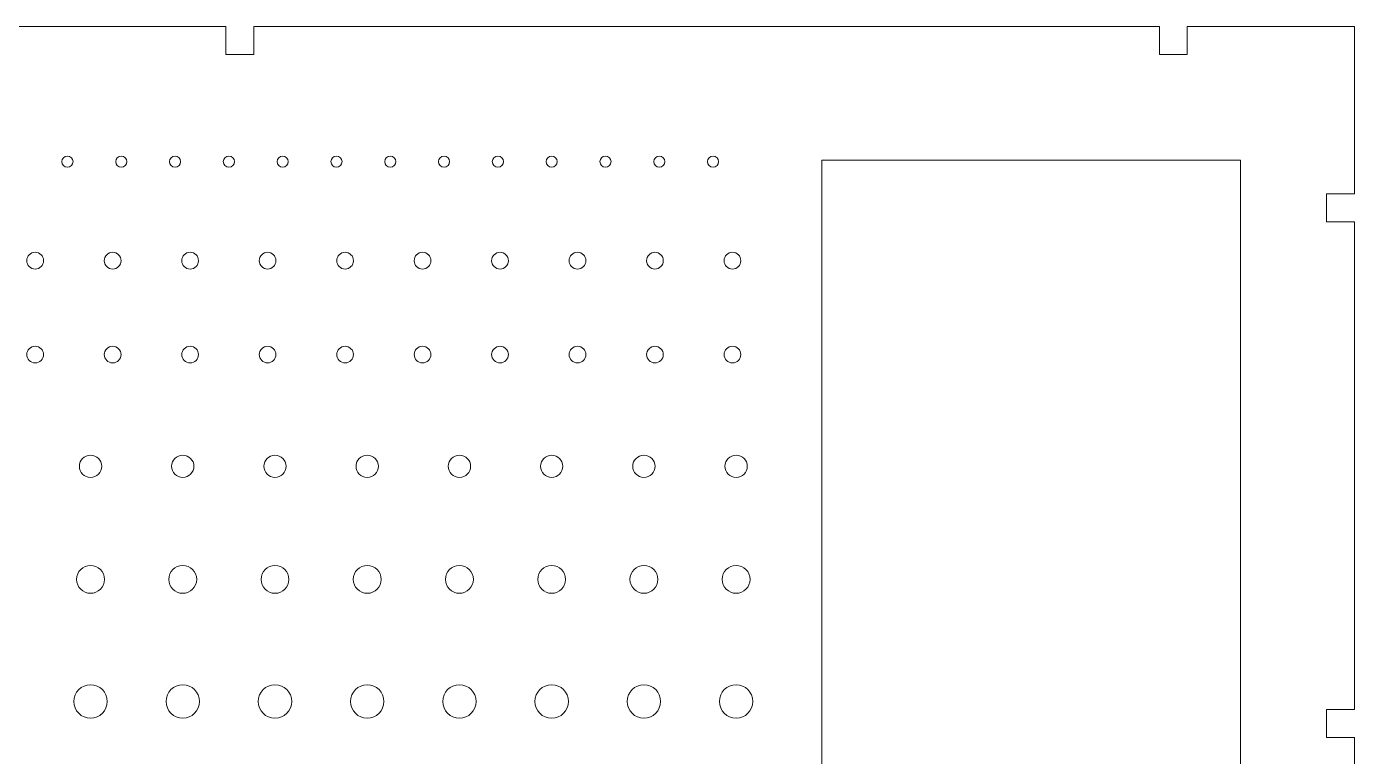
# Model space of a CAD drawing. Header units: centimetres. Extents: x -100 to 0, y 11 to 37.
# Drawn here: x -23.66 to 0.16, y 24.04 to 37.13 of the extents above; entities that cross this region are included whole.
import ezdxf

# ---------------------------------------------------------------- set-up
doc = ezdxf.new("R2010")
doc.units = ezdxf.units.CM
doc.header["$MEASUREMENT"] = 0
doc.layers.add('cristal', color=7, linetype='Continuous')

msp = doc.modelspace()

# ---------------------------------------------------------------- linework, layer by layer
at = {"layer": 'cristal', "lineweight": 20}
for points, knots in [([(-39.83651, 12.1301), (-39.83651, 12.1301), (-39.83651, 15.1301), (-39.83651, 15.1301), (-39.83651, 15.1301), (-39.83651, 15.1301), (-39.33654, 15.1301), (-39.33654, 15.1301), (-39.33654, 15.1301), (-39.33654, 15.1301), (-39.33654, 15.6301), (-39.33654, 15.6301), (-39.33654, 15.6301), (-39.33654, 15.6301), (-39.83651, 15.6301), (-39.83651, 15.6301), (-39.83651, 15.6301), (-39.83651, 15.6301), (-39.83651, 24.3801), (-39.83651, 24.3801), (-39.83651, 24.3801), (-39.83651, 24.3801), (-39.33654, 24.3801), (-39.33654, 24.3801), (-39.33654, 24.3801), (-39.33654, 24.3801), (-39.33654, 24.8801), (-39.33654, 24.8801), (-39.33654, 24.8801), (-39.33654, 24.8801), (-39.83651, 24.8801), (-39.83651, 24.8801), (-39.83651, 24.8801), (-39.83651, 24.8801), (-39.83651, 33.6301), (-39.83651, 33.6301), (-39.83651, 33.6301), (-39.83651, 33.6301), (-39.33654, 33.6301), (-39.33654, 33.6301), (-39.33654, 33.6301), (-39.33654, 33.6301), (-39.33654, 34.1301), (-39.33654, 34.1301), (-39.33654, 34.1301), (-39.33654, 34.1301), (-39.83651, 34.1301), (-39.83651, 34.1301), (-39.83651, 34.1301), (-39.83651, 34.1301), (-39.83651, 37.1301), (-39.83651, 37.1301), (-39.83651, 37.1301), (-39.83651, 37.1301), (-36.83651, 37.1301), (-36.83651, 37.1301), (-36.83651, 37.1301), (-36.83651, 37.1301), (-36.83651, 36.6301), (-36.83651, 36.6301), (-36.83651, 36.6301), (-36.83651, 36.6301), (-36.33651, 36.6301), (-36.33651, 36.6301), (-36.33651, 36.6301), (-36.33651, 36.6301), (-36.33651, 37.1301), (-36.33651, 37.1301), (-36.33651, 37.1301), (-36.33651, 37.1301), (-20.08651, 37.1301), (-20.08651, 37.1301), (-20.08651, 37.1301), (-20.08651, 37.1301), (-20.08651, 36.6301), (-20.08651, 36.6301), (-20.08651, 36.6301), (-20.08651, 36.6301), (-19.58651, 36.6301), (-19.58651, 36.6301), (-19.58651, 36.6301), (-19.58651, 36.6301), (-19.58651, 37.1301), (-19.58651, 37.1301), (-19.58651, 37.1301), (-19.58651, 37.1301), (-3.33651, 37.1301), (-3.33651, 37.1301), (-3.33651, 37.1301), (-3.33651, 37.1301), (-3.33651, 36.6301), (-3.33651, 36.6301), (-3.33651, 36.6301), (-3.33651, 36.6301), (-2.83651, 36.6301), (-2.83651, 36.6301), (-2.83651, 36.6301), (-2.83651, 36.6301), (-2.83651, 37.1301), (-2.83651, 37.1301), (-2.83651, 37.1301), (-2.83651, 37.1301), (0.16349, 37.1301), (0.16349, 37.1301), (0.16349, 37.1301), (0.16349, 37.1301), (0.16349, 34.1301), (0.16349, 34.1301), (0.16349, 34.1301), (0.16349, 34.1301), (-0.33652, 34.1301), (-0.33652, 34.1301), (-0.33652, 34.1301), (-0.33652, 34.1301), (-0.33652, 33.6301), (-0.33652, 33.6301), (-0.33652, 33.6301), (-0.33652, 33.6301), (0.16349, 33.6301), (0.16349, 33.6301), (0.16349, 33.6301), (0.16349, 33.6301), (0.16349, 24.8801), (0.16349, 24.8801), (0.16349, 24.8801), (0.16349, 24.8801), (-0.33652, 24.8801), (-0.33652, 24.8801), (-0.33652, 24.8801), (-0.33652, 24.8801), (-0.33652, 24.3801), (-0.33652, 24.3801), (-0.33652, 24.3801), (-0.33652, 24.3801), (0.16349, 24.3801), (0.16349, 24.3801), (0.16349, 24.3801), (0.16349, 24.3801), (0.16349, 15.6301), (0.16349, 15.6301), (0.16349, 15.6301), (0.16349, 15.6301), (-0.33652, 15.6301), (-0.33652, 15.6301), (-0.33652, 15.6301), (-0.33652, 15.6301), (-0.33652, 15.1301), (-0.33652, 15.1301), (-0.33652, 15.1301), (-0.33652, 15.1301), (0.16349, 15.1301), (0.16349, 15.1301), (0.16349, 15.1301), (0.16349, 15.1301), (0.16349, 12.1301), (0.16349, 12.1301), (0.16349, 12.1301), (0.16349, 12.1301), (-39.83651, 12.1301), (-39.83651, 12.1301)], [0, 0, 0, 0, 0.02439024, 0.02439024, 0.02439024, 0.02439024, 0.04878049, 0.04878049, 0.04878049, 0.04878049, 0.07317073, 0.07317073, 0.07317073, 0.07317073, 0.09756098, 0.09756098, 0.09756098, 0.09756098, 0.12195122, 0.12195122, 0.12195122, 0.12195122, 0.14634146, 0.14634146, 0.14634146, 0.14634146, 0.17073171, 0.17073171, 0.17073171, 0.17073171, 0.19512195, 0.19512195, 0.19512195, 0.19512195, 0.2195122, 0.2195122, 0.2195122, 0.2195122, 0.24390244, 0.24390244, 0.24390244, 0.24390244, 0.26829268, 0.26829268, 0.26829268, 0.26829268, 0.29268293, 0.29268293, 0.29268293, 0.29268293, 0.31707317, 0.31707317, 0.31707317, 0.31707317, 0.34146341, 0.34146341, 0.34146341, 0.34146341, 0.36585366, 0.36585366, 0.36585366, 0.36585366, 0.3902439, 0.3902439, 0.3902439, 0.3902439, 0.41463415, 0.41463415, 0.41463415, 0.41463415, 0.43902439, 0.43902439, 0.43902439, 0.43902439, 0.46341463, 0.46341463, 0.46341463, 0.46341463, 0.48780488, 0.48780488, 0.48780488, 0.48780488, 0.51219512, 0.51219512, 0.51219512, 0.51219512, 0.53658537, 0.53658537, 0.53658537, 0.53658537, 0.56097561, 0.56097561, 0.56097561, 0.56097561, 0.58536585, 0.58536585, 0.58536585, 0.58536585, 0.6097561, 0.6097561, 0.6097561, 0.6097561, 0.63414634, 0.63414634, 0.63414634, 0.63414634, 0.65853659, 0.65853659, 0.65853659, 0.65853659, 0.68292683, 0.68292683, 0.68292683, 0.68292683, 0.70731707, 0.70731707, 0.70731707, 0.70731707, 0.73170732, 0.73170732, 0.73170732, 0.73170732, 0.75609756, 0.75609756, 0.75609756, 0.75609756, 0.7804878, 0.7804878, 0.7804878, 0.7804878, 0.80487805, 0.80487805, 0.80487805, 0.80487805, 0.82926829, 0.82926829, 0.82926829, 0.82926829, 0.85365854, 0.85365854, 0.85365854, 0.85365854, 0.87804878, 0.87804878, 0.87804878, 0.87804878, 0.90243902, 0.90243902, 0.90243902, 0.90243902, 0.92682927, 0.92682927, 0.92682927, 0.92682927, 0.95121951, 0.95121951, 0.95121951, 0.95121951, 1, 1, 1, 1]), ([(-22.92783, 34.80736), (-22.87261, 34.80736), (-22.82783, 34.76258), (-22.82783, 34.70736), (-22.82783, 34.70736), (-22.82783, 34.65214), (-22.87261, 34.60736), (-22.92783, 34.60736), (-22.92783, 34.60736), (-22.98305, 34.60736), (-23.02783, 34.65214), (-23.02783, 34.70736), (-23.02783, 34.70736), (-23.02783, 34.76258), (-22.98305, 34.80736), (-22.92783, 34.80736)], [0, 0, 0, 0, 0.2, 0.2, 0.2, 0.2, 0.4, 0.4, 0.4, 0.4, 0.6, 0.6, 0.6, 0.6, 1, 1, 1, 1]), ([(-21.96252, 34.80736), (-21.9073, 34.80736), (-21.86252, 34.76258), (-21.86252, 34.70736), (-21.86252, 34.70736), (-21.86252, 34.65214), (-21.9073, 34.60736), (-21.96252, 34.60736), (-21.96252, 34.60736), (-22.01774, 34.60736), (-22.06252, 34.65214), (-22.06252, 34.70736), (-22.06252, 34.70736), (-22.06252, 34.76258), (-22.01774, 34.80736), (-21.96252, 34.80736)], [0, 0, 0, 0, 0.2, 0.2, 0.2, 0.2, 0.4, 0.4, 0.4, 0.4, 0.6, 0.6, 0.6, 0.6, 1, 1, 1, 1]), ([(-20.99721, 34.80736), (-20.94199, 34.80736), (-20.89721, 34.76258), (-20.89721, 34.70736), (-20.89721, 34.70736), (-20.89721, 34.65214), (-20.94199, 34.60736), (-20.99721, 34.60736), (-20.99721, 34.60736), (-21.05243, 34.60736), (-21.09721, 34.65214), (-21.09721, 34.70736), (-21.09721, 34.70736), (-21.09721, 34.76258), (-21.05243, 34.80736), (-20.99721, 34.80736)], [0, 0, 0, 0, 0.2, 0.2, 0.2, 0.2, 0.4, 0.4, 0.4, 0.4, 0.6, 0.6, 0.6, 0.6, 1, 1, 1, 1]), ([(-20.03191, 34.80736), (-19.97669, 34.80736), (-19.93191, 34.76258), (-19.93191, 34.70736), (-19.93191, 34.70736), (-19.93191, 34.65214), (-19.97669, 34.60736), (-20.03191, 34.60736), (-20.03191, 34.60736), (-20.08713, 34.60736), (-20.13191, 34.65214), (-20.13191, 34.70736), (-20.13191, 34.70736), (-20.13191, 34.76258), (-20.08713, 34.80736), (-20.03191, 34.80736)], [0, 0, 0, 0, 0.2, 0.2, 0.2, 0.2, 0.4, 0.4, 0.4, 0.4, 0.6, 0.6, 0.6, 0.6, 1, 1, 1, 1]), ([(-19.0666, 34.80736), (-19.01138, 34.80736), (-18.9666, 34.76258), (-18.9666, 34.70736), (-18.9666, 34.70736), (-18.9666, 34.65214), (-19.01138, 34.60736), (-19.0666, 34.60736), (-19.0666, 34.60736), (-19.12182, 34.60736), (-19.1666, 34.65214), (-19.1666, 34.70736), (-19.1666, 34.70736), (-19.1666, 34.76258), (-19.12182, 34.80736), (-19.0666, 34.80736)], [0, 0, 0, 0, 0.2, 0.2, 0.2, 0.2, 0.4, 0.4, 0.4, 0.4, 0.6, 0.6, 0.6, 0.6, 1, 1, 1, 1]), ([(-18.10129, 34.80736), (-18.04607, 34.80736), (-18.00129, 34.76258), (-18.00129, 34.70736), (-18.00129, 34.70736), (-18.00129, 34.65214), (-18.04607, 34.60736), (-18.10129, 34.60736), (-18.10129, 34.60736), (-18.15651, 34.60736), (-18.20129, 34.65214), (-18.20129, 34.70736), (-18.20129, 34.70736), (-18.20129, 34.76258), (-18.15651, 34.80736), (-18.10129, 34.80736)], [0, 0, 0, 0, 0.2, 0.2, 0.2, 0.2, 0.4, 0.4, 0.4, 0.4, 0.6, 0.6, 0.6, 0.6, 1, 1, 1, 1]), ([(-17.13598, 34.80736), (-17.08076, 34.80736), (-17.03598, 34.76258), (-17.03598, 34.70736), (-17.03598, 34.70736), (-17.03598, 34.65214), (-17.08076, 34.60736), (-17.13598, 34.60736), (-17.13598, 34.60736), (-17.1912, 34.60736), (-17.23598, 34.65214), (-17.23598, 34.70736), (-17.23598, 34.70736), (-17.23598, 34.76258), (-17.1912, 34.80736), (-17.13598, 34.80736)], [0, 0, 0, 0, 0.2, 0.2, 0.2, 0.2, 0.4, 0.4, 0.4, 0.4, 0.6, 0.6, 0.6, 0.6, 1, 1, 1, 1]), ([(-16.17067, 34.80736), (-16.11545, 34.80736), (-16.07067, 34.76258), (-16.07067, 34.70736), (-16.07067, 34.70736), (-16.07067, 34.65214), (-16.11545, 34.60736), (-16.17067, 34.60736), (-16.17067, 34.60736), (-16.22589, 34.60736), (-16.27067, 34.65214), (-16.27067, 34.70736), (-16.27067, 34.70736), (-16.27067, 34.76258), (-16.22589, 34.80736), (-16.17067, 34.80736)], [0, 0, 0, 0, 0.2, 0.2, 0.2, 0.2, 0.4, 0.4, 0.4, 0.4, 0.6, 0.6, 0.6, 0.6, 1, 1, 1, 1]), ([(-15.20536, 34.80736), (-15.15014, 34.80736), (-15.10536, 34.76258), (-15.10536, 34.70736), (-15.10536, 34.70736), (-15.10536, 34.65214), (-15.15014, 34.60736), (-15.20536, 34.60736), (-15.20536, 34.60736), (-15.26058, 34.60736), (-15.30536, 34.65214), (-15.30536, 34.70736), (-15.30536, 34.70736), (-15.30536, 34.76258), (-15.26058, 34.80736), (-15.20536, 34.80736)], [0, 0, 0, 0, 0.2, 0.2, 0.2, 0.2, 0.4, 0.4, 0.4, 0.4, 0.6, 0.6, 0.6, 0.6, 1, 1, 1, 1]), ([(-14.24005, 34.80736), (-14.18483, 34.80736), (-14.14005, 34.76258), (-14.14005, 34.70736), (-14.14005, 34.70736), (-14.14005, 34.65214), (-14.18483, 34.60736), (-14.24005, 34.60736), (-14.24005, 34.60736), (-14.29527, 34.60736), (-14.34005, 34.65214), (-14.34005, 34.70736), (-14.34005, 34.70736), (-14.34005, 34.76258), (-14.29527, 34.80736), (-14.24005, 34.80736)], [0, 0, 0, 0, 0.2, 0.2, 0.2, 0.2, 0.4, 0.4, 0.4, 0.4, 0.6, 0.6, 0.6, 0.6, 1, 1, 1, 1]), ([(-13.27474, 34.80736), (-13.21952, 34.80736), (-13.17474, 34.76258), (-13.17474, 34.70736), (-13.17474, 34.70736), (-13.17474, 34.65214), (-13.21952, 34.60736), (-13.27474, 34.60736), (-13.27474, 34.60736), (-13.32996, 34.60736), (-13.37474, 34.65214), (-13.37474, 34.70736), (-13.37474, 34.70736), (-13.37474, 34.76258), (-13.32996, 34.80736), (-13.27474, 34.80736)], [0, 0, 0, 0, 0.2, 0.2, 0.2, 0.2, 0.4, 0.4, 0.4, 0.4, 0.6, 0.6, 0.6, 0.6, 1, 1, 1, 1]), ([(-12.30943, 34.80736), (-12.25421, 34.80736), (-12.20943, 34.76258), (-12.20943, 34.70736), (-12.20943, 34.70736), (-12.20943, 34.65214), (-12.25421, 34.60736), (-12.30943, 34.60736), (-12.30943, 34.60736), (-12.36465, 34.60736), (-12.40943, 34.65214), (-12.40943, 34.70736), (-12.40943, 34.70736), (-12.40943, 34.76258), (-12.36465, 34.80736), (-12.30943, 34.80736)], [0, 0, 0, 0, 0.2, 0.2, 0.2, 0.2, 0.4, 0.4, 0.4, 0.4, 0.6, 0.6, 0.6, 0.6, 1, 1, 1, 1]), ([(-11.34412, 34.80736), (-11.2889, 34.80736), (-11.24412, 34.76258), (-11.24412, 34.70736), (-11.24412, 34.70736), (-11.24412, 34.65214), (-11.2889, 34.60736), (-11.34412, 34.60736), (-11.34412, 34.60736), (-11.39934, 34.60736), (-11.44412, 34.65214), (-11.44412, 34.70736), (-11.44412, 34.70736), (-11.44412, 34.76258), (-11.39934, 34.80736), (-11.34412, 34.80736)], [0, 0, 0, 0, 0.2, 0.2, 0.2, 0.2, 0.4, 0.4, 0.4, 0.4, 0.6, 0.6, 0.6, 0.6, 1, 1, 1, 1]), ([(-9.39459, 34.73342), (-9.39459, 34.73342), (-1.88108, 34.73342), (-1.88108, 34.73342), (-1.88108, 34.73342), (-1.88108, 34.73342), (-1.88108, 14.73342), (-1.88108, 14.73342), (-1.88108, 14.73342), (-1.88108, 14.73342), (-9.39459, 14.73342), (-9.39459, 14.73342), (-9.39459, 14.73342), (-9.39459, 14.73342), (-9.39459, 34.73342), (-9.39459, 34.73342)], [0, 0, 0, 0, 0.2, 0.2, 0.2, 0.2, 0.4, 0.4, 0.4, 0.4, 0.6, 0.6, 0.6, 0.6, 1, 1, 1, 1]), ([(-23.50702, 33.08129), (-23.42419, 33.08129), (-23.35702, 33.01412), (-23.35702, 32.93129), (-23.35702, 32.93129), (-23.35702, 32.84846), (-23.42419, 32.78129), (-23.50702, 32.78129), (-23.50702, 32.78129), (-23.58985, 32.78129), (-23.65702, 32.84846), (-23.65702, 32.93129), (-23.65702, 32.93129), (-23.65702, 33.01412), (-23.58985, 33.08129), (-23.50702, 33.08129)], [0, 0, 0, 0, 0.2, 0.2, 0.2, 0.2, 0.4, 0.4, 0.4, 0.4, 0.6, 0.6, 0.6, 0.6, 1, 1, 1, 1]), ([(-22.11697, 33.08129), (-22.03414, 33.08129), (-21.96697, 33.01412), (-21.96697, 32.93129), (-21.96697, 32.93129), (-21.96697, 32.84846), (-22.03414, 32.78129), (-22.11697, 32.78129), (-22.11697, 32.78129), (-22.1998, 32.78129), (-22.26697, 32.84846), (-22.26697, 32.93129), (-22.26697, 32.93129), (-22.26697, 33.01412), (-22.1998, 33.08129), (-22.11697, 33.08129)], [0, 0, 0, 0, 0.2, 0.2, 0.2, 0.2, 0.4, 0.4, 0.4, 0.4, 0.6, 0.6, 0.6, 0.6, 1, 1, 1, 1]), ([(-20.72693, 33.08129), (-20.6441, 33.08129), (-20.57693, 33.01412), (-20.57693, 32.93129), (-20.57693, 32.93129), (-20.57693, 32.84846), (-20.6441, 32.78129), (-20.72693, 32.78129), (-20.72693, 32.78129), (-20.80976, 32.78129), (-20.87693, 32.84846), (-20.87693, 32.93129), (-20.87693, 32.93129), (-20.87693, 33.01412), (-20.80976, 33.08129), (-20.72693, 33.08129)], [0, 0, 0, 0, 0.2, 0.2, 0.2, 0.2, 0.4, 0.4, 0.4, 0.4, 0.6, 0.6, 0.6, 0.6, 1, 1, 1, 1]), ([(-19.33688, 33.08129), (-19.25405, 33.08129), (-19.18688, 33.01412), (-19.18688, 32.93129), (-19.18688, 32.93129), (-19.18688, 32.84846), (-19.25405, 32.78129), (-19.33688, 32.78129), (-19.33688, 32.78129), (-19.41971, 32.78129), (-19.48688, 32.84846), (-19.48688, 32.93129), (-19.48688, 32.93129), (-19.48688, 33.01412), (-19.41971, 33.08129), (-19.33688, 33.08129)], [0, 0, 0, 0, 0.2, 0.2, 0.2, 0.2, 0.4, 0.4, 0.4, 0.4, 0.6, 0.6, 0.6, 0.6, 1, 1, 1, 1]), ([(-17.94684, 33.08129), (-17.86401, 33.08129), (-17.79684, 33.01412), (-17.79684, 32.93129), (-17.79684, 32.93129), (-17.79684, 32.84846), (-17.86401, 32.78129), (-17.94684, 32.78129), (-17.94684, 32.78129), (-18.02967, 32.78129), (-18.09684, 32.84846), (-18.09684, 32.93129), (-18.09684, 32.93129), (-18.09684, 33.01412), (-18.02967, 33.08129), (-17.94684, 33.08129)], [0, 0, 0, 0, 0.2, 0.2, 0.2, 0.2, 0.4, 0.4, 0.4, 0.4, 0.6, 0.6, 0.6, 0.6, 1, 1, 1, 1]), ([(-16.55679, 33.08129), (-16.47396, 33.08129), (-16.40679, 33.01412), (-16.40679, 32.93129), (-16.40679, 32.93129), (-16.40679, 32.84846), (-16.47396, 32.78129), (-16.55679, 32.78129), (-16.55679, 32.78129), (-16.63962, 32.78129), (-16.70679, 32.84846), (-16.70679, 32.93129), (-16.70679, 32.93129), (-16.70679, 33.01412), (-16.63962, 33.08129), (-16.55679, 33.08129)], [0, 0, 0, 0, 0.2, 0.2, 0.2, 0.2, 0.4, 0.4, 0.4, 0.4, 0.6, 0.6, 0.6, 0.6, 1, 1, 1, 1]), ([(-15.16675, 33.08129), (-15.08392, 33.08129), (-15.01675, 33.01412), (-15.01675, 32.93129), (-15.01675, 32.93129), (-15.01675, 32.84846), (-15.08392, 32.78129), (-15.16675, 32.78129), (-15.16675, 32.78129), (-15.24958, 32.78129), (-15.31675, 32.84846), (-15.31675, 32.93129), (-15.31675, 32.93129), (-15.31675, 33.01412), (-15.24958, 33.08129), (-15.16675, 33.08129)], [0, 0, 0, 0, 0.2, 0.2, 0.2, 0.2, 0.4, 0.4, 0.4, 0.4, 0.6, 0.6, 0.6, 0.6, 1, 1, 1, 1]), ([(-13.7767, 33.08129), (-13.69387, 33.08129), (-13.6267, 33.01412), (-13.6267, 32.93129), (-13.6267, 32.93129), (-13.6267, 32.84846), (-13.69387, 32.78129), (-13.7767, 32.78129), (-13.7767, 32.78129), (-13.85953, 32.78129), (-13.9267, 32.84846), (-13.9267, 32.93129), (-13.9267, 32.93129), (-13.9267, 33.01412), (-13.85953, 33.08129), (-13.7767, 33.08129)], [0, 0, 0, 0, 0.2, 0.2, 0.2, 0.2, 0.4, 0.4, 0.4, 0.4, 0.6, 0.6, 0.6, 0.6, 1, 1, 1, 1]), ([(-12.38666, 33.08129), (-12.30383, 33.08129), (-12.23666, 33.01412), (-12.23666, 32.93129), (-12.23666, 32.93129), (-12.23666, 32.84846), (-12.30383, 32.78129), (-12.38666, 32.78129), (-12.38666, 32.78129), (-12.46949, 32.78129), (-12.53666, 32.84846), (-12.53666, 32.93129), (-12.53666, 32.93129), (-12.53666, 33.01412), (-12.46949, 33.08129), (-12.38666, 33.08129)], [0, 0, 0, 0, 0.2, 0.2, 0.2, 0.2, 0.4, 0.4, 0.4, 0.4, 0.6, 0.6, 0.6, 0.6, 1, 1, 1, 1]), ([(-10.99661, 33.08129), (-10.91378, 33.08129), (-10.84661, 33.01412), (-10.84661, 32.93129), (-10.84661, 32.93129), (-10.84661, 32.84846), (-10.91378, 32.78129), (-10.99661, 32.78129), (-10.99661, 32.78129), (-11.07944, 32.78129), (-11.14661, 32.84846), (-11.14661, 32.93129), (-11.14661, 32.93129), (-11.14661, 33.01412), (-11.07944, 33.08129), (-10.99661, 33.08129)], [0, 0, 0, 0, 0.2, 0.2, 0.2, 0.2, 0.4, 0.4, 0.4, 0.4, 0.6, 0.6, 0.6, 0.6, 1, 1, 1, 1]), ([(-23.50702, 31.39664), (-23.42419, 31.39664), (-23.35702, 31.32947), (-23.35702, 31.24664), (-23.35702, 31.24664), (-23.35702, 31.16381), (-23.42419, 31.09664), (-23.50702, 31.09664), (-23.50702, 31.09664), (-23.58985, 31.09664), (-23.65702, 31.16381), (-23.65702, 31.24664), (-23.65702, 31.24664), (-23.65702, 31.32947), (-23.58985, 31.39664), (-23.50702, 31.39664)], [0, 0, 0, 0, 0.2, 0.2, 0.2, 0.2, 0.4, 0.4, 0.4, 0.4, 0.6, 0.6, 0.6, 0.6, 1, 1, 1, 1]), ([(-22.11697, 31.39664), (-22.03414, 31.39664), (-21.96697, 31.32947), (-21.96697, 31.24664), (-21.96697, 31.24664), (-21.96697, 31.16381), (-22.03414, 31.09664), (-22.11697, 31.09664), (-22.11697, 31.09664), (-22.1998, 31.09664), (-22.26697, 31.16381), (-22.26697, 31.24664), (-22.26697, 31.24664), (-22.26697, 31.32947), (-22.1998, 31.39664), (-22.11697, 31.39664)], [0, 0, 0, 0, 0.2, 0.2, 0.2, 0.2, 0.4, 0.4, 0.4, 0.4, 0.6, 0.6, 0.6, 0.6, 1, 1, 1, 1]), ([(-20.72693, 31.39664), (-20.6441, 31.39664), (-20.57693, 31.32947), (-20.57693, 31.24664), (-20.57693, 31.24664), (-20.57693, 31.16381), (-20.6441, 31.09664), (-20.72693, 31.09664), (-20.72693, 31.09664), (-20.80976, 31.09664), (-20.87693, 31.16381), (-20.87693, 31.24664), (-20.87693, 31.24664), (-20.87693, 31.32947), (-20.80976, 31.39664), (-20.72693, 31.39664)], [0, 0, 0, 0, 0.2, 0.2, 0.2, 0.2, 0.4, 0.4, 0.4, 0.4, 0.6, 0.6, 0.6, 0.6, 1, 1, 1, 1]), ([(-19.33688, 31.39664), (-19.25405, 31.39664), (-19.18688, 31.32947), (-19.18688, 31.24664), (-19.18688, 31.24664), (-19.18688, 31.16381), (-19.25405, 31.09664), (-19.33688, 31.09664), (-19.33688, 31.09664), (-19.41971, 31.09664), (-19.48688, 31.16381), (-19.48688, 31.24664), (-19.48688, 31.24664), (-19.48688, 31.32947), (-19.41971, 31.39664), (-19.33688, 31.39664)], [0, 0, 0, 0, 0.2, 0.2, 0.2, 0.2, 0.4, 0.4, 0.4, 0.4, 0.6, 0.6, 0.6, 0.6, 1, 1, 1, 1]), ([(-17.94684, 31.39664), (-17.86401, 31.39664), (-17.79684, 31.32947), (-17.79684, 31.24664), (-17.79684, 31.24664), (-17.79684, 31.16381), (-17.86401, 31.09664), (-17.94684, 31.09664), (-17.94684, 31.09664), (-18.02967, 31.09664), (-18.09684, 31.16381), (-18.09684, 31.24664), (-18.09684, 31.24664), (-18.09684, 31.32947), (-18.02967, 31.39664), (-17.94684, 31.39664)], [0, 0, 0, 0, 0.2, 0.2, 0.2, 0.2, 0.4, 0.4, 0.4, 0.4, 0.6, 0.6, 0.6, 0.6, 1, 1, 1, 1]), ([(-16.55679, 31.39664), (-16.47396, 31.39664), (-16.40679, 31.32947), (-16.40679, 31.24664), (-16.40679, 31.24664), (-16.40679, 31.16381), (-16.47396, 31.09664), (-16.55679, 31.09664), (-16.55679, 31.09664), (-16.63962, 31.09664), (-16.70679, 31.16381), (-16.70679, 31.24664), (-16.70679, 31.24664), (-16.70679, 31.32947), (-16.63962, 31.39664), (-16.55679, 31.39664)], [0, 0, 0, 0, 0.2, 0.2, 0.2, 0.2, 0.4, 0.4, 0.4, 0.4, 0.6, 0.6, 0.6, 0.6, 1, 1, 1, 1]), ([(-15.16675, 31.39664), (-15.08392, 31.39664), (-15.01675, 31.32947), (-15.01675, 31.24664), (-15.01675, 31.24664), (-15.01675, 31.16381), (-15.08392, 31.09664), (-15.16675, 31.09664), (-15.16675, 31.09664), (-15.24958, 31.09664), (-15.31675, 31.16381), (-15.31675, 31.24664), (-15.31675, 31.24664), (-15.31675, 31.32947), (-15.24958, 31.39664), (-15.16675, 31.39664)], [0, 0, 0, 0, 0.2, 0.2, 0.2, 0.2, 0.4, 0.4, 0.4, 0.4, 0.6, 0.6, 0.6, 0.6, 1, 1, 1, 1]), ([(-13.7767, 31.39664), (-13.69387, 31.39664), (-13.6267, 31.32947), (-13.6267, 31.24664), (-13.6267, 31.24664), (-13.6267, 31.16381), (-13.69387, 31.09664), (-13.7767, 31.09664), (-13.7767, 31.09664), (-13.85953, 31.09664), (-13.9267, 31.16381), (-13.9267, 31.24664), (-13.9267, 31.24664), (-13.9267, 31.32947), (-13.85953, 31.39664), (-13.7767, 31.39664)], [0, 0, 0, 0, 0.2, 0.2, 0.2, 0.2, 0.4, 0.4, 0.4, 0.4, 0.6, 0.6, 0.6, 0.6, 1, 1, 1, 1]), ([(-12.38666, 31.39664), (-12.30383, 31.39664), (-12.23666, 31.32947), (-12.23666, 31.24664), (-12.23666, 31.24664), (-12.23666, 31.16381), (-12.30383, 31.09664), (-12.38666, 31.09664), (-12.38666, 31.09664), (-12.46949, 31.09664), (-12.53666, 31.16381), (-12.53666, 31.24664), (-12.53666, 31.24664), (-12.53666, 31.32947), (-12.46949, 31.39664), (-12.38666, 31.39664)], [0, 0, 0, 0, 0.2, 0.2, 0.2, 0.2, 0.4, 0.4, 0.4, 0.4, 0.6, 0.6, 0.6, 0.6, 1, 1, 1, 1]), ([(-10.99661, 31.39664), (-10.91378, 31.39664), (-10.84661, 31.32947), (-10.84661, 31.24664), (-10.84661, 31.24664), (-10.84661, 31.16381), (-10.91378, 31.09664), (-10.99661, 31.09664), (-10.99661, 31.09664), (-11.07944, 31.09664), (-11.14661, 31.16381), (-11.14661, 31.24664), (-11.14661, 31.24664), (-11.14661, 31.32947), (-11.07944, 31.39664), (-10.99661, 31.39664)], [0, 0, 0, 0, 0.2, 0.2, 0.2, 0.2, 0.4, 0.4, 0.4, 0.4, 0.6, 0.6, 0.6, 0.6, 1, 1, 1, 1]), ([(-22.51413, 29.44332), (-22.40369, 29.44332), (-22.31413, 29.35376), (-22.31413, 29.24332), (-22.31413, 29.24332), (-22.31413, 29.13288), (-22.40369, 29.04332), (-22.51413, 29.04332), (-22.51413, 29.04332), (-22.62457, 29.04332), (-22.71413, 29.13288), (-22.71413, 29.24332), (-22.71413, 29.24332), (-22.71413, 29.35376), (-22.62457, 29.44332), (-22.51413, 29.44332)], [0, 0, 0, 0, 0.2, 0.2, 0.2, 0.2, 0.4, 0.4, 0.4, 0.4, 0.6, 0.6, 0.6, 0.6, 1, 1, 1, 1]), ([(-20.85931, 29.44332), (-20.74887, 29.44332), (-20.65931, 29.35376), (-20.65931, 29.24332), (-20.65931, 29.24332), (-20.65931, 29.13288), (-20.74887, 29.04332), (-20.85931, 29.04332), (-20.85931, 29.04332), (-20.96975, 29.04332), (-21.05931, 29.13288), (-21.05931, 29.24332), (-21.05931, 29.24332), (-21.05931, 29.35376), (-20.96975, 29.44332), (-20.85931, 29.44332)], [0, 0, 0, 0, 0.2, 0.2, 0.2, 0.2, 0.4, 0.4, 0.4, 0.4, 0.6, 0.6, 0.6, 0.6, 1, 1, 1, 1]), ([(-19.2045, 29.44332), (-19.09406, 29.44332), (-19.0045, 29.35376), (-19.0045, 29.24332), (-19.0045, 29.24332), (-19.0045, 29.13288), (-19.09406, 29.04332), (-19.2045, 29.04332), (-19.2045, 29.04332), (-19.31494, 29.04332), (-19.4045, 29.13288), (-19.4045, 29.24332), (-19.4045, 29.24332), (-19.4045, 29.35376), (-19.31494, 29.44332), (-19.2045, 29.44332)], [0, 0, 0, 0, 0.2, 0.2, 0.2, 0.2, 0.4, 0.4, 0.4, 0.4, 0.6, 0.6, 0.6, 0.6, 1, 1, 1, 1]), ([(-17.54968, 29.44332), (-17.43924, 29.44332), (-17.34968, 29.35376), (-17.34968, 29.24332), (-17.34968, 29.24332), (-17.34968, 29.13288), (-17.43924, 29.04332), (-17.54968, 29.04332), (-17.54968, 29.04332), (-17.66012, 29.04332), (-17.74968, 29.13288), (-17.74968, 29.24332), (-17.74968, 29.24332), (-17.74968, 29.35376), (-17.66012, 29.44332), (-17.54968, 29.44332)], [0, 0, 0, 0, 0.2, 0.2, 0.2, 0.2, 0.4, 0.4, 0.4, 0.4, 0.6, 0.6, 0.6, 0.6, 1, 1, 1, 1]), ([(-15.89487, 29.44332), (-15.78443, 29.44332), (-15.69487, 29.35376), (-15.69487, 29.24332), (-15.69487, 29.24332), (-15.69487, 29.13288), (-15.78443, 29.04332), (-15.89487, 29.04332), (-15.89487, 29.04332), (-16.00531, 29.04332), (-16.09487, 29.13288), (-16.09487, 29.24332), (-16.09487, 29.24332), (-16.09487, 29.35376), (-16.00531, 29.44332), (-15.89487, 29.44332)], [0, 0, 0, 0, 0.2, 0.2, 0.2, 0.2, 0.4, 0.4, 0.4, 0.4, 0.6, 0.6, 0.6, 0.6, 1, 1, 1, 1]), ([(-14.24005, 29.44332), (-14.12961, 29.44332), (-14.04005, 29.35376), (-14.04005, 29.24332), (-14.04005, 29.24332), (-14.04005, 29.13288), (-14.12961, 29.04332), (-14.24005, 29.04332), (-14.24005, 29.04332), (-14.35049, 29.04332), (-14.44005, 29.13288), (-14.44005, 29.24332), (-14.44005, 29.24332), (-14.44005, 29.35376), (-14.35049, 29.44332), (-14.24005, 29.44332)], [0, 0, 0, 0, 0.2, 0.2, 0.2, 0.2, 0.4, 0.4, 0.4, 0.4, 0.6, 0.6, 0.6, 0.6, 1, 1, 1, 1]), ([(-12.58523, 29.44332), (-12.47479, 29.44332), (-12.38523, 29.35376), (-12.38523, 29.24332), (-12.38523, 29.24332), (-12.38523, 29.13288), (-12.47479, 29.04332), (-12.58523, 29.04332), (-12.58523, 29.04332), (-12.69567, 29.04332), (-12.78523, 29.13288), (-12.78523, 29.24332), (-12.78523, 29.24332), (-12.78523, 29.35376), (-12.69567, 29.44332), (-12.58523, 29.44332)], [0, 0, 0, 0, 0.2, 0.2, 0.2, 0.2, 0.4, 0.4, 0.4, 0.4, 0.6, 0.6, 0.6, 0.6, 1, 1, 1, 1]), ([(-10.93042, 29.44332), (-10.81998, 29.44332), (-10.73042, 29.35376), (-10.73042, 29.24332), (-10.73042, 29.24332), (-10.73042, 29.13288), (-10.81998, 29.04332), (-10.93042, 29.04332), (-10.93042, 29.04332), (-11.04086, 29.04332), (-11.13042, 29.13288), (-11.13042, 29.24332), (-11.13042, 29.24332), (-11.13042, 29.35376), (-11.04086, 29.44332), (-10.93042, 29.44332)], [0, 0, 0, 0, 0.2, 0.2, 0.2, 0.2, 0.4, 0.4, 0.4, 0.4, 0.6, 0.6, 0.6, 0.6, 1, 1, 1, 1]), ([(-22.51413, 27.46548), (-22.37608, 27.46548), (-22.26413, 27.35353), (-22.26413, 27.21548), (-22.26413, 27.21548), (-22.26413, 27.07743), (-22.37608, 26.96548), (-22.51413, 26.96548), (-22.51413, 26.96548), (-22.65218, 26.96548), (-22.76413, 27.07743), (-22.76413, 27.21548), (-22.76413, 27.21548), (-22.76413, 27.35353), (-22.65218, 27.46548), (-22.51413, 27.46548)], [0, 0, 0, 0, 0.2, 0.2, 0.2, 0.2, 0.4, 0.4, 0.4, 0.4, 0.6, 0.6, 0.6, 0.6, 1, 1, 1, 1]), ([(-20.85931, 27.46548), (-20.72126, 27.46548), (-20.60931, 27.35353), (-20.60931, 27.21548), (-20.60931, 27.21548), (-20.60931, 27.07743), (-20.72126, 26.96548), (-20.85931, 26.96548), (-20.85931, 26.96548), (-20.99736, 26.96548), (-21.10931, 27.07743), (-21.10931, 27.21548), (-21.10931, 27.21548), (-21.10931, 27.35353), (-20.99736, 27.46548), (-20.85931, 27.46548)], [0, 0, 0, 0, 0.2, 0.2, 0.2, 0.2, 0.4, 0.4, 0.4, 0.4, 0.6, 0.6, 0.6, 0.6, 1, 1, 1, 1]), ([(-19.2045, 27.46548), (-19.06645, 27.46548), (-18.9545, 27.35353), (-18.9545, 27.21548), (-18.9545, 27.21548), (-18.9545, 27.07743), (-19.06645, 26.96548), (-19.2045, 26.96548), (-19.2045, 26.96548), (-19.34255, 26.96548), (-19.4545, 27.07743), (-19.4545, 27.21548), (-19.4545, 27.21548), (-19.4545, 27.35353), (-19.34255, 27.46548), (-19.2045, 27.46548)], [0, 0, 0, 0, 0.2, 0.2, 0.2, 0.2, 0.4, 0.4, 0.4, 0.4, 0.6, 0.6, 0.6, 0.6, 1, 1, 1, 1]), ([(-17.54968, 27.46548), (-17.41163, 27.46548), (-17.29968, 27.35353), (-17.29968, 27.21548), (-17.29968, 27.21548), (-17.29968, 27.07743), (-17.41163, 26.96548), (-17.54968, 26.96548), (-17.54968, 26.96548), (-17.68773, 26.96548), (-17.79968, 27.07743), (-17.79968, 27.21548), (-17.79968, 27.21548), (-17.79968, 27.35353), (-17.68773, 27.46548), (-17.54968, 27.46548)], [0, 0, 0, 0, 0.2, 0.2, 0.2, 0.2, 0.4, 0.4, 0.4, 0.4, 0.6, 0.6, 0.6, 0.6, 1, 1, 1, 1]), ([(-15.89487, 27.46548), (-15.75682, 27.46548), (-15.64487, 27.35353), (-15.64487, 27.21548), (-15.64487, 27.21548), (-15.64487, 27.07743), (-15.75682, 26.96548), (-15.89487, 26.96548), (-15.89487, 26.96548), (-16.03292, 26.96548), (-16.14487, 27.07743), (-16.14487, 27.21548), (-16.14487, 27.21548), (-16.14487, 27.35353), (-16.03292, 27.46548), (-15.89487, 27.46548)], [0, 0, 0, 0, 0.2, 0.2, 0.2, 0.2, 0.4, 0.4, 0.4, 0.4, 0.6, 0.6, 0.6, 0.6, 1, 1, 1, 1]), ([(-14.24005, 27.46548), (-14.102, 27.46548), (-13.99005, 27.35353), (-13.99005, 27.21548), (-13.99005, 27.21548), (-13.99005, 27.07743), (-14.102, 26.96548), (-14.24005, 26.96548), (-14.24005, 26.96548), (-14.3781, 26.96548), (-14.49005, 27.07743), (-14.49005, 27.21548), (-14.49005, 27.21548), (-14.49005, 27.35353), (-14.3781, 27.46548), (-14.24005, 27.46548)], [0, 0, 0, 0, 0.2, 0.2, 0.2, 0.2, 0.4, 0.4, 0.4, 0.4, 0.6, 0.6, 0.6, 0.6, 1, 1, 1, 1]), ([(-12.58523, 27.46548), (-12.44718, 27.46548), (-12.33523, 27.35353), (-12.33523, 27.21548), (-12.33523, 27.21548), (-12.33523, 27.07743), (-12.44718, 26.96548), (-12.58523, 26.96548), (-12.58523, 26.96548), (-12.72328, 26.96548), (-12.83523, 27.07743), (-12.83523, 27.21548), (-12.83523, 27.21548), (-12.83523, 27.35353), (-12.72328, 27.46548), (-12.58523, 27.46548)], [0, 0, 0, 0, 0.2, 0.2, 0.2, 0.2, 0.4, 0.4, 0.4, 0.4, 0.6, 0.6, 0.6, 0.6, 1, 1, 1, 1]), ([(-10.93042, 27.46548), (-10.79237, 27.46548), (-10.68042, 27.35353), (-10.68042, 27.21548), (-10.68042, 27.21548), (-10.68042, 27.07743), (-10.79237, 26.96548), (-10.93042, 26.96548), (-10.93042, 26.96548), (-11.06847, 26.96548), (-11.18042, 27.07743), (-11.18042, 27.21548), (-11.18042, 27.21548), (-11.18042, 27.35353), (-11.06847, 27.46548), (-10.93042, 27.46548)], [0, 0, 0, 0, 0.2, 0.2, 0.2, 0.2, 0.4, 0.4, 0.4, 0.4, 0.6, 0.6, 0.6, 0.6, 1, 1, 1, 1]), ([(-22.51413, 25.3251), (-22.34847, 25.3251), (-22.21413, 25.19076), (-22.21413, 25.0251), (-22.21413, 25.0251), (-22.21413, 24.85944), (-22.34847, 24.7251), (-22.51413, 24.7251), (-22.51413, 24.7251), (-22.67979, 24.7251), (-22.81413, 24.85944), (-22.81413, 25.0251), (-22.81413, 25.0251), (-22.81413, 25.19076), (-22.67979, 25.3251), (-22.51413, 25.3251)], [0, 0, 0, 0, 0.2, 0.2, 0.2, 0.2, 0.4, 0.4, 0.4, 0.4, 0.6, 0.6, 0.6, 0.6, 1, 1, 1, 1]), ([(-20.85931, 25.3251), (-20.69365, 25.3251), (-20.55931, 25.19076), (-20.55931, 25.0251), (-20.55931, 25.0251), (-20.55931, 24.85944), (-20.69365, 24.7251), (-20.85931, 24.7251), (-20.85931, 24.7251), (-21.02497, 24.7251), (-21.15931, 24.85944), (-21.15931, 25.0251), (-21.15931, 25.0251), (-21.15931, 25.19076), (-21.02497, 25.3251), (-20.85931, 25.3251)], [0, 0, 0, 0, 0.2, 0.2, 0.2, 0.2, 0.4, 0.4, 0.4, 0.4, 0.6, 0.6, 0.6, 0.6, 1, 1, 1, 1]), ([(-19.2045, 25.3251), (-19.03884, 25.3251), (-18.9045, 25.19076), (-18.9045, 25.0251), (-18.9045, 25.0251), (-18.9045, 24.85944), (-19.03884, 24.7251), (-19.2045, 24.7251), (-19.2045, 24.7251), (-19.37016, 24.7251), (-19.5045, 24.85944), (-19.5045, 25.0251), (-19.5045, 25.0251), (-19.5045, 25.19076), (-19.37016, 25.3251), (-19.2045, 25.3251)], [0, 0, 0, 0, 0.2, 0.2, 0.2, 0.2, 0.4, 0.4, 0.4, 0.4, 0.6, 0.6, 0.6, 0.6, 1, 1, 1, 1]), ([(-17.54968, 25.3251), (-17.38402, 25.3251), (-17.24968, 25.19076), (-17.24968, 25.0251), (-17.24968, 25.0251), (-17.24968, 24.85944), (-17.38402, 24.7251), (-17.54968, 24.7251), (-17.54968, 24.7251), (-17.71534, 24.7251), (-17.84968, 24.85944), (-17.84968, 25.0251), (-17.84968, 25.0251), (-17.84968, 25.19076), (-17.71534, 25.3251), (-17.54968, 25.3251)], [0, 0, 0, 0, 0.2, 0.2, 0.2, 0.2, 0.4, 0.4, 0.4, 0.4, 0.6, 0.6, 0.6, 0.6, 1, 1, 1, 1]), ([(-15.89487, 25.3251), (-15.72921, 25.3251), (-15.59487, 25.19076), (-15.59487, 25.0251), (-15.59487, 25.0251), (-15.59487, 24.85944), (-15.72921, 24.7251), (-15.89487, 24.7251), (-15.89487, 24.7251), (-16.06053, 24.7251), (-16.19487, 24.85944), (-16.19487, 25.0251), (-16.19487, 25.0251), (-16.19487, 25.19076), (-16.06053, 25.3251), (-15.89487, 25.3251)], [0, 0, 0, 0, 0.2, 0.2, 0.2, 0.2, 0.4, 0.4, 0.4, 0.4, 0.6, 0.6, 0.6, 0.6, 1, 1, 1, 1]), ([(-14.24005, 25.3251), (-14.07439, 25.3251), (-13.94005, 25.19076), (-13.94005, 25.0251), (-13.94005, 25.0251), (-13.94005, 24.85944), (-14.07439, 24.7251), (-14.24005, 24.7251), (-14.24005, 24.7251), (-14.40571, 24.7251), (-14.54005, 24.85944), (-14.54005, 25.0251), (-14.54005, 25.0251), (-14.54005, 25.19076), (-14.40571, 25.3251), (-14.24005, 25.3251)], [0, 0, 0, 0, 0.2, 0.2, 0.2, 0.2, 0.4, 0.4, 0.4, 0.4, 0.6, 0.6, 0.6, 0.6, 1, 1, 1, 1]), ([(-12.58523, 25.3251), (-12.41957, 25.3251), (-12.28523, 25.19076), (-12.28523, 25.0251), (-12.28523, 25.0251), (-12.28523, 24.85944), (-12.41957, 24.7251), (-12.58523, 24.7251), (-12.58523, 24.7251), (-12.75089, 24.7251), (-12.88523, 24.85944), (-12.88523, 25.0251), (-12.88523, 25.0251), (-12.88523, 25.19076), (-12.75089, 25.3251), (-12.58523, 25.3251)], [0, 0, 0, 0, 0.2, 0.2, 0.2, 0.2, 0.4, 0.4, 0.4, 0.4, 0.6, 0.6, 0.6, 0.6, 1, 1, 1, 1]), ([(-10.93042, 25.3251), (-10.76476, 25.3251), (-10.63042, 25.19076), (-10.63042, 25.0251), (-10.63042, 25.0251), (-10.63042, 24.85944), (-10.76476, 24.7251), (-10.93042, 24.7251), (-10.93042, 24.7251), (-11.09608, 24.7251), (-11.23042, 24.85944), (-11.23042, 25.0251), (-11.23042, 25.0251), (-11.23042, 25.19076), (-11.09608, 25.3251), (-10.93042, 25.3251)], [0, 0, 0, 0, 0.2, 0.2, 0.2, 0.2, 0.4, 0.4, 0.4, 0.4, 0.6, 0.6, 0.6, 0.6, 1, 1, 1, 1])]:
    msp.add_open_spline(points, degree=3, knots=knots, dxfattribs=at)

doc.saveas('drawing.dxf')
